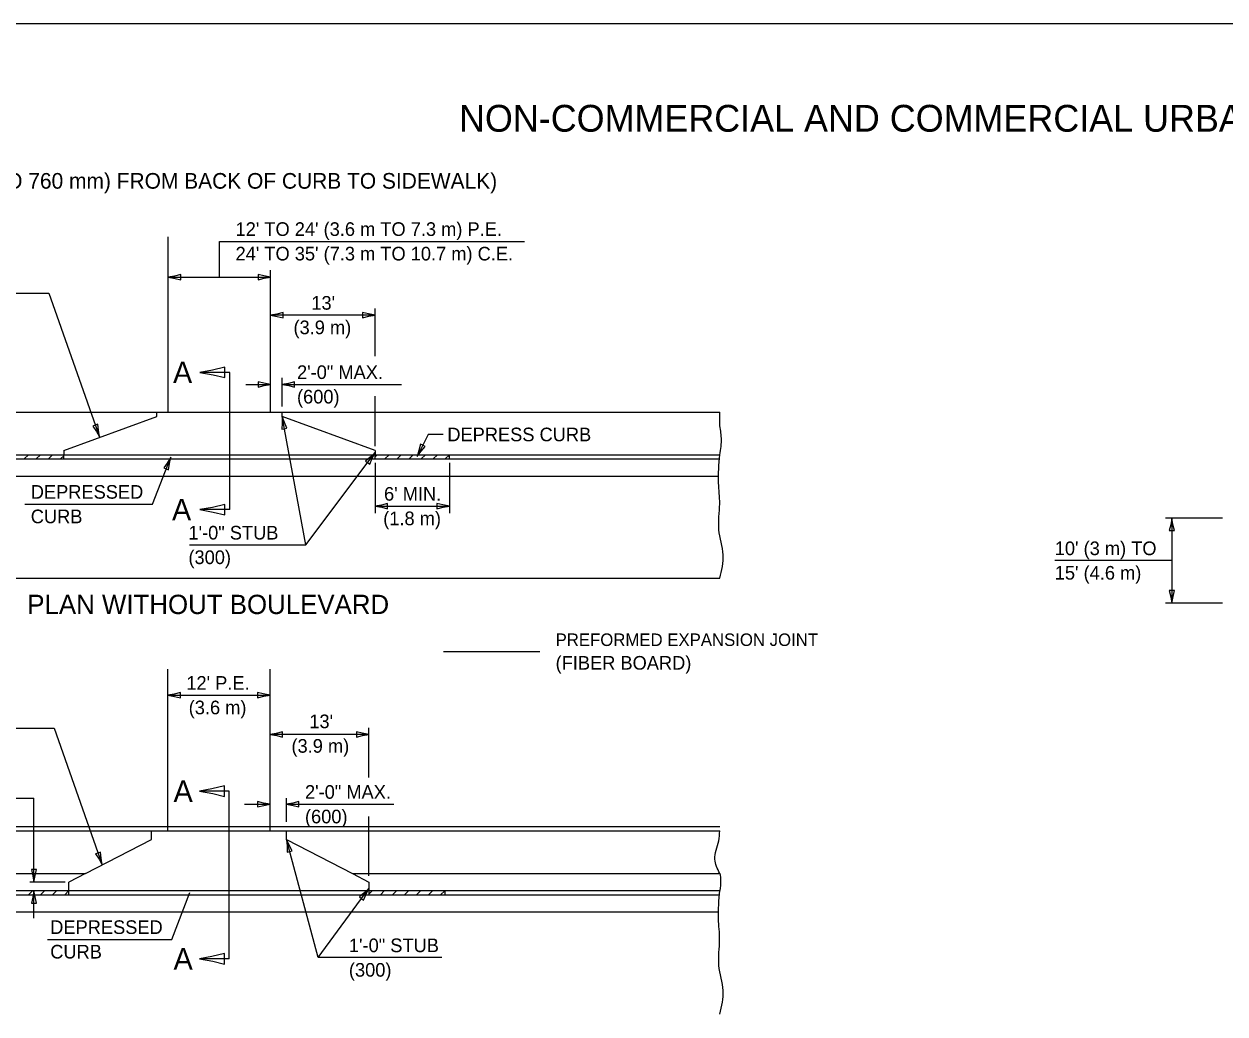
# Model space of a CAD drawing. Extents: x 2261316 to 2261980, y -3123684 to -3123274.
# Drawn here: x 2261472.1 to 2261740.6, y -3123495.7 to -3123274.3 of the extents above; entities that cross this region are included whole.
import ezdxf

# ---------------------------------------------------------------- set-up
doc = ezdxf.new("R2010")
doc.units = 0
for name, color, linetype in [('Default', 7, 'Continuous'), ('RD_Pr_Roadway_Dimensions', 7, 'Continuous'), ('RD_Pr_Roadway_Items', 7, 'Continuous'), ('RD_Pr_Roadway_Notes', 7, 'Continuous')]:
    doc.layers.add(name, color=color, linetype=linetype)

msp = doc.modelspace()

# ---------------------------------------------------------------- linework, layer by layer
at = {"layer": 'Default'}
msp.add_lwpolyline([(2261350.16, -3123674.26), (2261980.16, -3123674.26), (2261980.16, -3123274.26), (2261350.16, -3123274.26)], close=True, dxfattribs=at)
at = {"layer": 'RD_Pr_Roadway_Dimensions'}
for p, q in [((2261515.82, -3123330.88), (2261515.82, -3123322.87)), ((2261515.82, -3123322.87), (2261584, -3123322.87)), ((2261504.39, -3123330.88), (2261527.24, -3123330.88)), ((2261550.62, -3123348.57), (2261550.62, -3123337.86)), ((2261550.62, -3123339.36), (2261527.24, -3123339.36)), ((2261521.72, -3123354.87), (2261527.24, -3123354.87)), ((2261529.83, -3123359.81), (2261529.83, -3123353.37)), ((2261529.83, -3123354.87), (2261556.5, -3123354.87)), ((2261550.62, -3123368.7), (2261550.62, -3123357.5)), ((2261535.11, -3123390.77), (2261550.62, -3123370.12)), ((2261550.62, -3123372.37), (2261550.62, -3123383.62)), ((2261567.23, -3123372.37), (2261567.23, -3123383.62)), ((2261550.62, -3123382.08), (2261567.23, -3123382.08)), ((2261740.01, -3123384.76), (2261727.26, -3123384.76)), ((2261728.71, -3123384.76), (2261728.71, -3123403.76)), ((2261728.71, -3123394.26), (2261702.53, -3123394.26)), ((2261740.01, -3123403.76), (2261727.26, -3123403.76)), ((2261504.28, -3123424.36), (2261527.13, -3123424.36)), ((2261549.23, -3123442.76), (2261549.23, -3123431.64)), ((2261549.23, -3123433.14), (2261527.13, -3123433.14)), ((2261452.48, -3123447.4), (2261474.37, -3123447.4)), ((2261474.37, -3123466.15), (2261474.37, -3123447.4)), ((2261521.44, -3123448.75), (2261527.13, -3123448.75)), ((2261530.8, -3123452.71), (2261530.8, -3123447.42)), ((2261530.8, -3123448.75), (2261554.79, -3123448.75)), ((2261549.23, -3123464.78), (2261549.23, -3123451.46)), ((2261481.32, -3123466.15), (2261473.42, -3123466.15)), ((2261537.86, -3123483.05), (2261549.23, -3123467.57)), ((2261474.37, -3123474.24), (2261474.37, -3123468.05))]:
    msp.add_line(p, q, dxfattribs=at)
for points in [[(2261507.19, -3123331.47), (2261507.19, -3123330.88), (2261507.19, -3123330.3), (2261505.79, -3123330.64), (2261504.39, -3123330.88), (2261505.89, -3123331.15)], [(2261524.45, -3123330.3), (2261524.44, -3123330.88), (2261524.44, -3123331.47), (2261525.84, -3123331.12), (2261527.24, -3123330.88), (2261525.75, -3123330.61)], [(2261530.04, -3123339.95), (2261530.04, -3123339.36), (2261530.04, -3123338.78), (2261528.64, -3123339.12), (2261527.24, -3123339.36), (2261528.74, -3123339.64)], [(2261547.82, -3123338.78), (2261547.82, -3123339.36), (2261547.82, -3123339.95), (2261549.22, -3123339.61), (2261550.62, -3123339.36), (2261549.12, -3123339.09)], [(2261524.45, -3123354.28), (2261524.44, -3123354.87), (2261524.44, -3123355.45), (2261525.84, -3123355.11), (2261527.24, -3123354.87), (2261525.75, -3123354.6)], [(2261532.63, -3123355.45), (2261532.63, -3123354.87), (2261532.63, -3123354.28), (2261531.23, -3123354.63), (2261529.83, -3123354.87), (2261531.33, -3123355.14)], [(2261529.76, -3123364.88), (2261530.34, -3123364.78), (2261530.92, -3123364.67), (2261530.33, -3123363.35), (2261529.83, -3123362.02), (2261529.84, -3123363.54)], [(2261548.47, -3123372), (2261548.93, -3123372.36), (2261549.4, -3123372.71), (2261549.97, -3123371.38), (2261550.62, -3123370.12), (2261549.5, -3123371.15)], [(2261553.41, -3123382.66), (2261553.42, -3123382.08), (2261553.42, -3123381.49), (2261552.02, -3123381.84), (2261550.62, -3123382.08), (2261552.11, -3123382.35)], [(2261564.43, -3123381.49), (2261564.43, -3123382.08), (2261564.43, -3123382.66), (2261565.83, -3123382.32), (2261567.23, -3123382.08), (2261565.73, -3123381.81)], [(2261728.13, -3123387.56), (2261728.71, -3123387.56), (2261729.3, -3123387.56), (2261728.95, -3123386.16), (2261728.71, -3123384.76), (2261728.44, -3123386.25)], [(2261729.3, -3123400.96), (2261728.71, -3123400.96), (2261728.13, -3123400.96), (2261728.47, -3123402.36), (2261728.71, -3123403.76), (2261728.98, -3123402.27)], [(2261507.08, -3123424.95), (2261507.08, -3123424.36), (2261507.08, -3123423.78), (2261505.68, -3123424.12), (2261504.28, -3123424.36), (2261505.77, -3123424.64)], [(2261524.33, -3123423.78), (2261524.33, -3123424.36), (2261524.33, -3123424.95), (2261525.73, -3123424.61), (2261527.13, -3123424.36), (2261525.63, -3123424.09)], [(2261529.93, -3123433.73), (2261529.93, -3123433.14), (2261529.93, -3123432.56), (2261528.53, -3123432.9), (2261527.13, -3123433.14), (2261528.62, -3123433.41)], [(2261546.44, -3123432.56), (2261546.43, -3123433.14), (2261546.43, -3123433.73), (2261547.83, -3123433.38), (2261549.23, -3123433.14), (2261547.74, -3123432.87)], [(2261524.33, -3123448.17), (2261524.33, -3123448.75), (2261524.33, -3123449.34), (2261525.73, -3123449), (2261527.13, -3123448.75), (2261525.64, -3123448.48)], [(2261533.6, -3123449.34), (2261533.6, -3123448.75), (2261533.6, -3123448.17), (2261532.2, -3123448.51), (2261530.8, -3123448.75), (2261532.3, -3123449.02)], [(2261530.96, -3123459.48), (2261531.53, -3123459.33), (2261532.09, -3123459.18), (2261531.4, -3123457.91), (2261530.8, -3123456.62), (2261530.93, -3123458.14)], [(2261474.96, -3123463.35), (2261474.37, -3123463.35), (2261473.78, -3123463.35), (2261474.13, -3123464.75), (2261474.37, -3123466.15), (2261474.64, -3123464.65)], [(2261547.1, -3123469.48), (2261547.58, -3123469.83), (2261548.05, -3123470.18), (2261548.6, -3123468.85), (2261549.23, -3123467.57), (2261548.13, -3123468.62)], [(2261473.78, -3123470.85), (2261474.37, -3123470.85), (2261474.96, -3123470.85), (2261474.61, -3123469.45), (2261474.37, -3123468.05), (2261474.1, -3123469.54)]]:
    msp.add_lwpolyline(points, close=True, dxfattribs=at)
for points in [[(2261535.11, -3123390.77), (2261529.83, -3123362.02)], [(2261509.15, -3123390.77), (2261535.11, -3123390.77)], [(2261565.55, -3123483.05), (2261537.86, -3123483.05), (2261530.8, -3123456.62)]]:
    msp.add_lwpolyline(points, dxfattribs=at)
at = {"layer": 'RD_Pr_Roadway_Items'}
for p, q in [((2261504.39, -3123361.07), (2261504.39, -3123321.88)), ((2261527.24, -3123361.07), (2261527.24, -3123329.3)), ((2261403.96, -3123361.07), (2261627.68, -3123361.07)), ((2261481.02, -3123369.64), (2261501.8, -3123362.02)), ((2261501.8, -3123362.02), (2261501.8, -3123361.07)), ((2261504.39, -3123361.07), (2261527.24, -3123361.07)), ((2261529.83, -3123362.02), (2261529.83, -3123361.07)), ((2261550.62, -3123369.64), (2261529.83, -3123362.02)), ((2261403.96, -3123370.59), (2261481.02, -3123370.59)), ((2261481.02, -3123369.64), (2261481.02, -3123370.59)), ((2261481.02, -3123371.54), (2261481.02, -3123370.59)), ((2261481.02, -3123370.59), (2261550.62, -3123370.59)), ((2261550.62, -3123369.64), (2261550.62, -3123370.59)), ((2261550.62, -3123371.54), (2261550.62, -3123370.59)), ((2261550.62, -3123370.59), (2261627.68, -3123370.59)), ((2261567.23, -3123371.54), (2261567.23, -3123370.59)), ((2261403.96, -3123371.54), (2261481.02, -3123371.54)), ((2261475.83, -3123371.54), (2261555.8, -3123371.54)), ((2261550.62, -3123371.54), (2261627.68, -3123371.54)), ((2261403.96, -3123375.35), (2261627.45, -3123375.35)), ((2261403.96, -3123398.2), (2261627.68, -3123398.2)), ((2261565.92, -3123414.6), (2261587.4, -3123414.6)), ((2261504.28, -3123454.72), (2261504.28, -3123418.55)), ((2261527.13, -3123454.72), (2261527.13, -3123418.55)), ((2261627.67, -3123453.77), (2261403.96, -3123453.77)), ((2261403.96, -3123454.72), (2261627.67, -3123454.72)), ((2261485.86, -3123464.24), (2261500.6, -3123456.62)), ((2261500.6, -3123456.62), (2261500.6, -3123454.72)), ((2261504.28, -3123454.72), (2261527.13, -3123454.72)), ((2261530.8, -3123456.62), (2261530.8, -3123454.72)), ((2261530.8, -3123456.62), (2261545.55, -3123464.24)), ((2261403.96, -3123464.24), (2261485.86, -3123464.24)), ((2261485.86, -3123464.24), (2261482.17, -3123466.15)), ((2261545.55, -3123464.24), (2261549.23, -3123466.15)), ((2261545.55, -3123464.24), (2261627.67, -3123464.24)), ((2261482.17, -3123469), (2261482.17, -3123466.15)), ((2261549.23, -3123466.15), (2261549.23, -3123469)), ((2261403.96, -3123468.05), (2261482.17, -3123468.05)), ((2261403.96, -3123469), (2261482.17, -3123469)), ((2261473.15, -3123469), (2261474.1, -3123468.05)), ((2261475.72, -3123469), (2261549.23, -3123469)), ((2261475.84, -3123469), (2261476.79, -3123468.05)), ((2261478.54, -3123469), (2261479.49, -3123468.05)), ((2261481.23, -3123469), (2261482.17, -3123468.06)), ((2261482.17, -3123468.05), (2261549.23, -3123468.05)), ((2261549.23, -3123468.05), (2261627.67, -3123468.05)), ((2261549.23, -3123468.88), (2261550.06, -3123468.05)), ((2261549.23, -3123469), (2261627.67, -3123469)), ((2261551.8, -3123469), (2261552.75, -3123468.05)), ((2261554.49, -3123469), (2261555.44, -3123468.05)), ((2261557.18, -3123469), (2261558.13, -3123468.05)), ((2261559.87, -3123469), (2261560.83, -3123468.05)), ((2261562.57, -3123469), (2261563.52, -3123468.05)), ((2261565.26, -3123469), (2261566.18, -3123468.08)), ((2261566.18, -3123468.05), (2261566.18, -3123469)), ((2261403.96, -3123472.81), (2261627.45, -3123472.81))]:
    msp.add_line(p, q, dxfattribs=at)
for points in [[(2261472.2, -3123371.54), (2261473.15, -3123370.59)], [(2261474.89, -3123371.54), (2261475.84, -3123370.59)], [(2261477.58, -3123371.54), (2261478.53, -3123370.59)], [(2261480.28, -3123371.54), (2261481.02, -3123370.8)], [(2261550.62, -3123371.05), (2261551.07, -3123370.59)], [(2261552.82, -3123371.54), (2261553.77, -3123370.59)], [(2261555.51, -3123371.54), (2261556.46, -3123370.59)], [(2261558.2, -3123371.54), (2261559.15, -3123370.59)], [(2261560.9, -3123371.54), (2261561.85, -3123370.59)], [(2261563.59, -3123371.54), (2261564.54, -3123370.59)], [(2261566.28, -3123371.54), (2261567.23, -3123370.6)]]:
    msp.add_lwpolyline(points, dxfattribs=at)
for points in [[(2261627.68, -3123370.59), (2261628.02, -3123366.89), (2261627.67, -3123363.73), (2261627.68, -3123361.07)], [(2261627.68, -3123398.2), (2261628.43, -3123392.97), (2261627.46, -3123387.35), (2261627.64, -3123381.56), (2261627.38, -3123376.91), (2261627.68, -3123370.59)], [(2261627.67, -3123464.24), (2261626.56, -3123461.04), (2261627.42, -3123456.94), (2261627.67, -3123454.72)], [(2261627.67, -3123464.24), (2261627.85, -3123465.86), (2261627.67, -3123468.05)], [(2261627.67, -3123495.66), (2261628.42, -3123490.43), (2261627.46, -3123484.81), (2261627.63, -3123479.02), (2261627.37, -3123474.37), (2261627.67, -3123468.05)]]:
    msp.add_spline(points, degree=3, dxfattribs=at)
at = {"layer": 'RD_Pr_Roadway_Notes'}
for p, q in [((2261418.46, -3123334.46), (2261477.7, -3123334.46)), ((2261477.7, -3123334.46), (2261489, -3123366.61)), ((2261518.14, -3123352.17), (2261511.44, -3123352.17)), ((2261518.14, -3123382.86), (2261518.14, -3123352.17)), ((2261562.51, -3123366.06), (2261559.98, -3123370.97)), ((2261565.86, -3123366.06), (2261562.51, -3123366.06)), ((2261500.89, -3123381.64), (2261504.92, -3123371.15)), ((2261472.33, -3123381.64), (2261500.89, -3123381.64)), ((2261518.14, -3123382.86), (2261511.44, -3123382.86)), ((2261419.27, -3123431.76), (2261478.87, -3123431.76)), ((2261478.87, -3123431.76), (2261489.6, -3123462.31)), ((2261518.02, -3123445.82), (2261511.33, -3123445.82)), ((2261518.02, -3123483.32), (2261518.02, -3123445.82)), ((2261505.17, -3123478.98), (2261509.2, -3123468.49)), ((2261477.39, -3123478.98), (2261505.17, -3123478.98)), ((2261518.02, -3123483.32), (2261511.33, -3123483.32))]:
    msp.add_line(p, q, dxfattribs=at)
for points in [[(2261517.04, -3123353.34), (2261517.04, -3123352.17), (2261517.04, -3123351), (2261514.24, -3123351.68), (2261511.44, -3123352.17), (2261514.43, -3123352.71)], [(2261488.62, -3123363.78), (2261488.07, -3123363.97), (2261487.52, -3123364.17), (2261488.31, -3123365.37), (2261489, -3123366.61), (2261488.76, -3123365.11)], [(2261561.78, -3123368.75), (2261561.26, -3123368.48), (2261560.74, -3123368.21), (2261560.4, -3123369.61), (2261559.98, -3123370.97), (2261560.9, -3123369.76)], [(2261503.37, -3123373.55), (2261503.92, -3123373.76), (2261504.46, -3123373.97), (2261504.64, -3123372.54), (2261504.92, -3123371.15), (2261504.13, -3123372.45)], [(2261517.04, -3123384.03), (2261517.04, -3123382.86), (2261517.04, -3123381.69), (2261514.24, -3123382.37), (2261511.44, -3123382.86), (2261514.43, -3123383.4)], [(2261516.92, -3123446.99), (2261516.93, -3123445.82), (2261516.93, -3123444.65), (2261514.13, -3123445.33), (2261511.33, -3123445.82), (2261514.31, -3123446.36)], [(2261489.23, -3123459.47), (2261488.68, -3123459.67), (2261488.12, -3123459.86), (2261488.91, -3123461.07), (2261489.6, -3123462.31), (2261489.37, -3123460.81)], [(2261516.92, -3123484.49), (2261516.93, -3123483.32), (2261516.93, -3123482.14), (2261514.13, -3123482.83), (2261511.33, -3123483.32), (2261514.31, -3123483.86)]]:
    msp.add_lwpolyline(points, close=True, dxfattribs=at)

# ---------------------------------------------------------------- texts
at = {"layer": 'RD_Pr_Roadway_Dimensions'}
for s, p in [("12' TO 24' (3.6 m TO 7.3 m) P.E.", (2261519.42, -3123321.65)), ("24' TO 35' (7.3 m TO 10.7 m) C.E.", (2261519.42, -3123327.14)), ("13'", (2261536.36, -3123338.15)), ('(3.9 m)', (2261532.37, -3123343.63)), ('2\'-0" MAX.', (2261533.16, -3123353.65)), ('(600)', (2261533.16, -3123359.13)), ("6' MIN.", (2261552.61, -3123380.86)), ('(1.8 m)', (2261552.43, -3123386.35)), ('1\'-0" STUB', (2261508.89, -3123389.55)), ("10' (3 m) TO", (2261702.53, -3123393.04)), ('(300)', (2261508.89, -3123395.04)), ("15' (4.6 m)", (2261702.53, -3123398.52)), ("12' P.E.", (2261508.42, -3123423.15)), ('(3.6 m)', (2261508.95, -3123428.63)), ("13'", (2261535.91, -3123431.74)), ('(3.9 m)', (2261531.92, -3123437.23)), ('2\'-0" MAX.', (2261534.94, -3123447.53)), ('(600)', (2261534.94, -3123453.02)), ('1\'-0" STUB', (2261544.76, -3123481.83)), ('(300)', (2261544.76, -3123487.31))]:
    msp.add_text(s, height=3.048, dxfattribs=at).set_placement(p)
at = {"layer": 'RD_Pr_Roadway_Notes'}
for s, height, p in [('NON-COMMERCIAL AND COMMERCIAL URBAN', 6, (2261569.37, -3123298.35)), ("(WITH 0' TO 2 1/2' (0 mm TO 760 mm) FROM BACK OF CURB TO SIDEWALK)", 3.5, (2261410.72, -3123311.09)), ('A', 4.8, (2261505.45, -3123354.57)), ('DEPRESS CURB', 3.048, (2261566.76, -3123367.58)), ('DEPRESSED', 3.048, (2261473.65, -3123380.42)), ('A', 4.8, (2261505.22, -3123385.26)), ('CURB', 3.048, (2261473.65, -3123385.91)), ('PLAN WITHOUT BOULEVARD', 4.32, (2261472.87, -3123406.22)), ('PREFORMED EXPANSION JOINT', 2.8, (2261590.96, -3123413.36)), ('(FIBER BOARD)', 3.048, (2261590.96, -3123418.65)), ('A', 4.8, (2261505.57, -3123448.22)), ('DEPRESSED', 3.048, (2261478, -3123477.76)), ('CURB', 3.048, (2261478, -3123483.25)), ('A', 4.8, (2261505.57, -3123485.72))]:
    msp.add_text(s, height=height, dxfattribs=at).set_placement(p)

doc.saveas('drawing.dxf')
